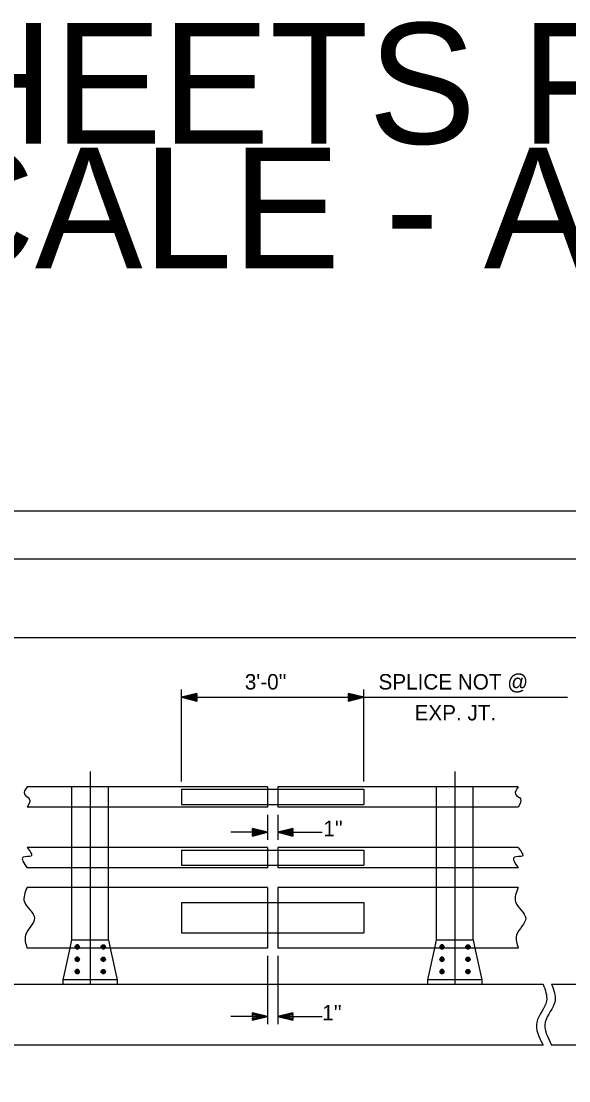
# Model space of a CAD drawing. Extents: x -2.3 to 10.9, y 0 to 23.3.
# Drawn here: x 3.681 to 5.168, y 20.407 to 23.285 of the extents above; entities that cross this region are included whole.
import ezdxf

# ---------------------------------------------------------------- set-up
doc = ezdxf.new("R2010")
doc.units = 0
for name, color, linetype in [('Dimension Lines', 7, 'Continuous'), ('Mis Center Lines', 7, 'Continuous'), ('Mis Object Lines', 7, 'Continuous'), ('Miscellaneous Lines', 7, 'Continuous'), ('Plan Sheet', 7, 'Continuous'), ('Plot Shape', 7, 'Continuous'), ('Rebar Lines', 7, 'Continuous'), ('Structural Steel Lines', 7, 'Continuous'), ('Text', 7, 'Continuous'), ('User Information Notes', 7, 'Continuous')]:
    doc.layers.add(name, color=color, linetype=linetype)

msp = doc.modelspace()

# ---------------------------------------------------------------- linework, layer by layer
at = {"layer": 'Dimension Lines'}
for p, q in [((1.3394, 21.6111), (5.8968, 21.6111)), ((4.1164, 21.22), (4.1164, 21.47)), ((4.6114, 21.22), (4.6114, 21.47)), ((4.1164, 21.449), (5.1643, 21.449)), ((4.3502, 21.1299), (4.3502, 21.0619)), ((4.3777, 21.1299), (4.3777, 21.0619)), ((4.3502, 21.0824), (4.2502, 21.0824)), ((4.3777, 21.0824), (4.4986, 21.0824)), ((4.3502, 20.7466), (4.3502, 20.5611)), ((4.3777, 20.7466), (4.3777, 20.5611)), ((4.3502, 20.5821), (4.2502, 20.5821)), ((4.3777, 20.5821), (4.4986, 20.5821))]:
    msp.add_line(p, q, dxfattribs=at)
for points in [[(4.1577, 21.449), (4.1577, 21.4469), (4.1164, 21.449), (4.1577, 21.4449), (4.1577, 21.4428), (4.1164, 21.449), (4.1577, 21.4408), (4.1577, 21.4387), (4.1164, 21.449), (4.1577, 21.4593), (4.1577, 21.4572), (4.1164, 21.449), (4.1577, 21.4552), (4.1577, 21.4531), (4.1164, 21.449), (4.1577, 21.4511), (4.1577, 21.4387), (4.1577, 21.4593), (4.1164, 21.449), (4.1577, 21.4387)], [(4.5702, 21.449), (4.5702, 21.4511), (4.6114, 21.449), (4.5702, 21.4531), (4.5702, 21.4552), (4.6114, 21.449), (4.5702, 21.4572), (4.5702, 21.4593), (4.6114, 21.449), (4.5702, 21.4387), (4.5702, 21.4408), (4.6114, 21.449), (4.5702, 21.4428), (4.5702, 21.4449), (4.6114, 21.449), (4.5702, 21.4469), (4.5702, 21.4593), (4.5702, 21.4387), (4.6114, 21.449), (4.5702, 21.4593)], [(4.3089, 21.0824), (4.3089, 21.0845), (4.3502, 21.0824), (4.3089, 21.0865), (4.3089, 21.0886), (4.3502, 21.0824), (4.3089, 21.0906), (4.3089, 21.0927), (4.3502, 21.0824), (4.3089, 21.0721), (4.3089, 21.0742), (4.3502, 21.0824), (4.3089, 21.0762), (4.3089, 21.0783), (4.3502, 21.0824), (4.3089, 21.0803), (4.3089, 21.0927), (4.3089, 21.0721), (4.3502, 21.0824), (4.3089, 21.0927)], [(4.4189, 21.0824), (4.4189, 21.0803), (4.3777, 21.0824), (4.4189, 21.0783), (4.4189, 21.0762), (4.3777, 21.0824), (4.4189, 21.0742), (4.4189, 21.0721), (4.3777, 21.0824), (4.4189, 21.0927), (4.4189, 21.0906), (4.3777, 21.0824), (4.4189, 21.0886), (4.4189, 21.0865), (4.3777, 21.0824), (4.4189, 21.0845), (4.4189, 21.0721), (4.4189, 21.0927), (4.3777, 21.0824), (4.4189, 21.0721)], [(4.3089, 20.5821), (4.3089, 20.5842), (4.3502, 20.5821), (4.3089, 20.5862), (4.3089, 20.5883), (4.3502, 20.5821), (4.3089, 20.5904), (4.3089, 20.5924), (4.3502, 20.5821), (4.3089, 20.5718), (4.3089, 20.5739), (4.3502, 20.5821), (4.3089, 20.5759), (4.3089, 20.578), (4.3502, 20.5821), (4.3089, 20.5801), (4.3089, 20.5924), (4.3089, 20.5718), (4.3502, 20.5821), (4.3089, 20.5924)], [(4.4189, 20.5821), (4.4189, 20.5801), (4.3777, 20.5821), (4.4189, 20.578), (4.4189, 20.5759), (4.3777, 20.5821), (4.4189, 20.5739), (4.4189, 20.5718), (4.3777, 20.5821), (4.4189, 20.5924), (4.4189, 20.5904), (4.3777, 20.5821), (4.4189, 20.5883), (4.4189, 20.5862), (4.3777, 20.5821), (4.4189, 20.5842), (4.4189, 20.5718), (4.4189, 20.5924), (4.3777, 20.5821), (4.4189, 20.5718)]]:
    msp.add_lwpolyline(points, dxfattribs=at)
at = {"layer": 'Mis Center Lines'}
for p, q in [((3.8689, 21.2471), (3.8689, 20.6696)), ((4.8589, 21.2471), (4.8589, 20.6696))]:
    msp.add_line(p, q, dxfattribs=at)
at = {"layer": 'Mis Object Lines'}
for points in [[(3.6296, 20.6696), (5.0982, 20.6696)], [(5.1213, 20.6696), (6.7356, 20.6696), (6.7768, 20.6284), (6.7768, 20.5046), (5.1213, 20.5046)], [(5.0982, 20.5046), (3.6296, 20.5046)]]:
    msp.add_lwpolyline(points, dxfattribs=at)
for points in [[(5.0982, 20.6696), (5.1074, 20.6241), (5.0808, 20.5668), (5.0982, 20.5046)], [(5.1213, 20.6696), (5.1305, 20.6241), (5.1039, 20.5668), (5.1213, 20.5046)]]:
    msp.add_spline(points, degree=3, dxfattribs=at)
at = {"layer": 'Miscellaneous Lines'}
for p, q in [((4.3502, 21.2059), (3.6972, 21.2059)), ((4.3502, 21.2059), (4.3502, 21.1509)), ((4.3777, 21.2059), (4.3777, 21.1509)), ((5.0306, 21.2059), (4.3777, 21.2059)), ((4.3502, 21.1509), (3.6972, 21.1509)), ((5.0306, 21.1509), (4.3777, 21.1509)), ((4.3502, 21.0409), (3.6972, 21.0409)), ((4.3502, 21.0409), (4.3502, 20.9859)), ((4.3777, 21.0409), (4.3777, 20.9859)), ((5.0306, 21.0409), (4.3777, 21.0409)), ((4.3502, 20.9859), (3.6972, 20.9859)), ((5.0306, 20.9859), (4.3777, 20.9859)), ((4.3502, 20.9326), (3.6972, 20.9326)), ((4.3502, 20.9326), (4.3502, 20.7676)), ((4.3777, 20.9326), (4.3777, 20.7676)), ((5.0306, 20.9326), (4.3777, 20.9326)), ((4.3502, 20.7676), (3.6972, 20.7676)), ((5.0306, 20.7676), (4.3777, 20.7676))]:
    msp.add_line(p, q, dxfattribs=at)
for points in [[(3.6972, 21.2059), (3.69, 21.1857), (3.7033, 21.1734), (3.6972, 21.1509)], [(5.0306, 21.2059), (5.0233, 21.1857), (5.0366, 21.1734), (5.0306, 21.1509)], [(3.6972, 21.0409), (3.7084, 21.0179), (3.6869, 21.0148), (3.6972, 20.9859)], [(5.0306, 21.0409), (5.0417, 21.0179), (5.0203, 21.0148), (5.0306, 20.9859)], [(3.6972, 20.9326), (3.69, 20.8931), (3.7176, 20.8492), (3.6931, 20.8031), (3.6972, 20.7676)], [(5.0306, 20.9326), (5.0233, 20.8931), (5.0509, 20.8492), (5.0264, 20.8031), (5.0306, 20.7676)]]:
    msp.add_spline(points, degree=3, dxfattribs=at)
at = {"layer": 'Plan Sheet'}
msp.add_line((0.3479, 21.8253), (10.908, 21.8253), dxfattribs=at)
at = {"layer": 'Plot Shape'}
msp.add_lwpolyline([(0, 21.9553), (10.9109, 21.9553), (10.9109, 14.6953), (0, 14.6953)], close=True, dxfattribs=at)
at = {"layer": 'Rebar Lines'}
for points in [[(3.8337, 20.7769), (3.8315, 20.7764), (3.8296, 20.7752), (3.8283, 20.7733), (3.8279, 20.771), (3.8283, 20.7689), (3.8296, 20.7669), (3.8315, 20.7657), (3.8337, 20.7653), (3.8359, 20.7657), (3.8378, 20.7669), (3.8391, 20.7688), (3.8395, 20.771), (3.8391, 20.7733), (3.8378, 20.7752), (3.8359, 20.7764), (3.8337, 20.7769), (3.8337, 20.771), (3.8337, 20.7653), (3.8315, 20.7657), (3.8337, 20.771), (3.8296, 20.7669), (3.8283, 20.7689), (3.8337, 20.771), (3.8279, 20.771), (3.8283, 20.7733), (3.8337, 20.771), (3.8296, 20.7752), (3.8315, 20.7764), (3.8337, 20.771), (3.8359, 20.7764), (3.8378, 20.7752), (3.8337, 20.771), (3.8391, 20.7733), (3.8395, 20.771), (3.8337, 20.771), (3.8391, 20.7688), (3.8378, 20.7669), (3.8337, 20.771), (3.8359, 20.7657)], [(3.9042, 20.7769), (3.9064, 20.7764), (3.9083, 20.7752), (3.9095, 20.7733), (3.9099, 20.771), (3.9095, 20.7689), (3.9083, 20.7669), (3.9064, 20.7657), (3.9042, 20.7653), (3.9019, 20.7657), (3.9001, 20.7669), (3.8988, 20.7688), (3.8983, 20.771), (3.8988, 20.7733), (3.9001, 20.7752), (3.9019, 20.7764), (3.9042, 20.7769), (3.9042, 20.771), (3.9042, 20.7653), (3.9064, 20.7657), (3.9042, 20.771), (3.9083, 20.7669), (3.9095, 20.7689), (3.9042, 20.771), (3.9099, 20.771), (3.9095, 20.7733), (3.9042, 20.771), (3.9083, 20.7752), (3.9064, 20.7764), (3.9042, 20.771), (3.9019, 20.7764), (3.9001, 20.7752), (3.9042, 20.771), (3.8988, 20.7733), (3.8983, 20.771), (3.9042, 20.771), (3.8988, 20.7688), (3.9001, 20.7669), (3.9042, 20.771), (3.9019, 20.7657)], [(4.8237, 20.7769), (4.8215, 20.7764), (4.8196, 20.7752), (4.8183, 20.7733), (4.8179, 20.771), (4.8183, 20.7689), (4.8196, 20.7669), (4.8215, 20.7657), (4.8237, 20.7653), (4.8259, 20.7657), (4.8278, 20.7669), (4.8291, 20.7688), (4.8295, 20.771), (4.8291, 20.7733), (4.8278, 20.7752), (4.8259, 20.7764), (4.8237, 20.7769), (4.8237, 20.771), (4.8237, 20.7653), (4.8215, 20.7657), (4.8237, 20.771), (4.8196, 20.7669), (4.8183, 20.7689), (4.8237, 20.771), (4.8179, 20.771), (4.8183, 20.7733), (4.8237, 20.771), (4.8196, 20.7752), (4.8215, 20.7764), (4.8237, 20.771), (4.8259, 20.7764), (4.8278, 20.7752), (4.8237, 20.771), (4.8291, 20.7733), (4.8295, 20.771), (4.8237, 20.771), (4.8291, 20.7688), (4.8278, 20.7669), (4.8237, 20.771), (4.8259, 20.7657)], [(4.8942, 20.7769), (4.8964, 20.7764), (4.8983, 20.7752), (4.8995, 20.7733), (4.8999, 20.771), (4.8995, 20.7689), (4.8983, 20.7669), (4.8964, 20.7657), (4.8942, 20.7653), (4.8919, 20.7657), (4.8901, 20.7669), (4.8888, 20.7688), (4.8883, 20.771), (4.8888, 20.7733), (4.8901, 20.7752), (4.8919, 20.7764), (4.8942, 20.7769), (4.8942, 20.771), (4.8942, 20.7653), (4.8964, 20.7657), (4.8942, 20.771), (4.8983, 20.7669), (4.8995, 20.7689), (4.8942, 20.771), (4.8999, 20.771), (4.8995, 20.7733), (4.8942, 20.771), (4.8983, 20.7752), (4.8964, 20.7764), (4.8942, 20.771), (4.8919, 20.7764), (4.8901, 20.7752), (4.8942, 20.771), (4.8888, 20.7733), (4.8883, 20.771), (4.8942, 20.771), (4.8888, 20.7688), (4.8901, 20.7669), (4.8942, 20.771), (4.8919, 20.7657)], [(3.8337, 20.7433), (3.8315, 20.7429), (3.8296, 20.7417), (3.8283, 20.7397), (3.8279, 20.7376), (3.8283, 20.7353), (3.8296, 20.7334), (3.8315, 20.7322), (3.8337, 20.7317), (3.8359, 20.7322), (3.8378, 20.7334), (3.8391, 20.7353), (3.8395, 20.7376), (3.8391, 20.7397), (3.8378, 20.7416), (3.8359, 20.7429), (3.8337, 20.7433), (3.8337, 20.7376), (3.8337, 20.7317), (3.8315, 20.7322), (3.8337, 20.7376), (3.8296, 20.7334), (3.8283, 20.7353), (3.8337, 20.7376), (3.8279, 20.7376), (3.8283, 20.7397), (3.8337, 20.7376), (3.8296, 20.7417), (3.8315, 20.7429), (3.8337, 20.7376), (3.8359, 20.7429), (3.8378, 20.7416), (3.8337, 20.7376), (3.8391, 20.7397), (3.8395, 20.7376), (3.8337, 20.7376), (3.8391, 20.7353), (3.8378, 20.7334), (3.8337, 20.7376), (3.8359, 20.7322)], [(3.9042, 20.7433), (3.9064, 20.7429), (3.9083, 20.7417), (3.9095, 20.7397), (3.9099, 20.7376), (3.9095, 20.7353), (3.9083, 20.7334), (3.9064, 20.7322), (3.9042, 20.7317), (3.9019, 20.7322), (3.9001, 20.7334), (3.8988, 20.7353), (3.8983, 20.7376), (3.8988, 20.7397), (3.9001, 20.7416), (3.9019, 20.7429), (3.9042, 20.7433), (3.9042, 20.7376), (3.9042, 20.7317), (3.9064, 20.7322), (3.9042, 20.7376), (3.9083, 20.7334), (3.9095, 20.7353), (3.9042, 20.7376), (3.9099, 20.7376), (3.9095, 20.7397), (3.9042, 20.7376), (3.9083, 20.7417), (3.9064, 20.7429), (3.9042, 20.7376), (3.9019, 20.7429), (3.9001, 20.7416), (3.9042, 20.7376), (3.8988, 20.7397), (3.8983, 20.7376), (3.9042, 20.7376), (3.8988, 20.7353), (3.9001, 20.7334), (3.9042, 20.7376), (3.9019, 20.7322)], [(4.8237, 20.7433), (4.8215, 20.7429), (4.8196, 20.7417), (4.8183, 20.7397), (4.8179, 20.7376), (4.8183, 20.7353), (4.8196, 20.7334), (4.8215, 20.7322), (4.8237, 20.7317), (4.8259, 20.7322), (4.8278, 20.7334), (4.8291, 20.7353), (4.8295, 20.7376), (4.8291, 20.7397), (4.8278, 20.7416), (4.8259, 20.7429), (4.8237, 20.7433), (4.8237, 20.7376), (4.8237, 20.7317), (4.8215, 20.7322), (4.8237, 20.7376), (4.8196, 20.7334), (4.8183, 20.7353), (4.8237, 20.7376), (4.8179, 20.7376), (4.8183, 20.7397), (4.8237, 20.7376), (4.8196, 20.7417), (4.8215, 20.7429), (4.8237, 20.7376), (4.8259, 20.7429), (4.8278, 20.7416), (4.8237, 20.7376), (4.8291, 20.7397), (4.8295, 20.7376), (4.8237, 20.7376), (4.8291, 20.7353), (4.8278, 20.7334), (4.8237, 20.7376), (4.8259, 20.7322)], [(4.8942, 20.7433), (4.8964, 20.7429), (4.8983, 20.7417), (4.8995, 20.7397), (4.8999, 20.7376), (4.8995, 20.7353), (4.8983, 20.7334), (4.8964, 20.7322), (4.8942, 20.7317), (4.8919, 20.7322), (4.8901, 20.7334), (4.8888, 20.7353), (4.8883, 20.7376), (4.8888, 20.7397), (4.8901, 20.7416), (4.8919, 20.7429), (4.8942, 20.7433), (4.8942, 20.7376), (4.8942, 20.7317), (4.8964, 20.7322), (4.8942, 20.7376), (4.8983, 20.7334), (4.8995, 20.7353), (4.8942, 20.7376), (4.8999, 20.7376), (4.8995, 20.7397), (4.8942, 20.7376), (4.8983, 20.7417), (4.8964, 20.7429), (4.8942, 20.7376), (4.8919, 20.7429), (4.8901, 20.7416), (4.8942, 20.7376), (4.8888, 20.7397), (4.8883, 20.7376), (4.8942, 20.7376), (4.8888, 20.7353), (4.8901, 20.7334), (4.8942, 20.7376), (4.8919, 20.7322)], [(3.8337, 20.7098), (3.8315, 20.7094), (3.8296, 20.7081), (3.8283, 20.7062), (3.8279, 20.704), (3.8283, 20.7018), (3.8296, 20.6999), (3.8315, 20.6986), (3.8337, 20.6982), (3.8359, 20.6986), (3.8378, 20.6999), (3.8391, 20.7018), (3.8395, 20.704), (3.8391, 20.7062), (3.8378, 20.7081), (3.8359, 20.7094), (3.8337, 20.7098), (3.8337, 20.704), (3.8337, 20.6982), (3.8315, 20.6986), (3.8337, 20.704), (3.8296, 20.6999), (3.8283, 20.7018), (3.8337, 20.704), (3.8279, 20.704), (3.8283, 20.7062), (3.8337, 20.704), (3.8296, 20.7081), (3.8315, 20.7094), (3.8337, 20.704), (3.8359, 20.7094), (3.8378, 20.7081), (3.8337, 20.704), (3.8391, 20.7062), (3.8395, 20.704), (3.8337, 20.704), (3.8391, 20.7018), (3.8378, 20.6999), (3.8337, 20.704), (3.8359, 20.6986)], [(3.9042, 20.7098), (3.9064, 20.7094), (3.9083, 20.7081), (3.9095, 20.7062), (3.9099, 20.704), (3.9095, 20.7018), (3.9083, 20.6999), (3.9064, 20.6986), (3.9042, 20.6982), (3.9019, 20.6986), (3.9001, 20.6999), (3.8988, 20.7018), (3.8983, 20.704), (3.8988, 20.7062), (3.9001, 20.7081), (3.9019, 20.7094), (3.9042, 20.7098), (3.9042, 20.704), (3.9042, 20.6982), (3.9064, 20.6986), (3.9042, 20.704), (3.9083, 20.6999), (3.9095, 20.7018), (3.9042, 20.704), (3.9099, 20.704), (3.9095, 20.7062), (3.9042, 20.704), (3.9083, 20.7081), (3.9064, 20.7094), (3.9042, 20.704), (3.9019, 20.7094), (3.9001, 20.7081), (3.9042, 20.704), (3.8988, 20.7062), (3.8983, 20.704), (3.9042, 20.704), (3.8988, 20.7018), (3.9001, 20.6999), (3.9042, 20.704), (3.9019, 20.6986)], [(4.8237, 20.7098), (4.8215, 20.7094), (4.8196, 20.7081), (4.8183, 20.7062), (4.8179, 20.704), (4.8183, 20.7018), (4.8196, 20.6999), (4.8215, 20.6986), (4.8237, 20.6982), (4.8259, 20.6986), (4.8278, 20.6999), (4.8291, 20.7018), (4.8295, 20.704), (4.8291, 20.7062), (4.8278, 20.7081), (4.8259, 20.7094), (4.8237, 20.7098), (4.8237, 20.704), (4.8237, 20.6982), (4.8215, 20.6986), (4.8237, 20.704), (4.8196, 20.6999), (4.8183, 20.7018), (4.8237, 20.704), (4.8179, 20.704), (4.8183, 20.7062), (4.8237, 20.704), (4.8196, 20.7081), (4.8215, 20.7094), (4.8237, 20.704), (4.8259, 20.7094), (4.8278, 20.7081), (4.8237, 20.704), (4.8291, 20.7062), (4.8295, 20.704), (4.8237, 20.704), (4.8291, 20.7018), (4.8278, 20.6999), (4.8237, 20.704), (4.8259, 20.6986)], [(4.8942, 20.7098), (4.8964, 20.7094), (4.8983, 20.7081), (4.8995, 20.7062), (4.8999, 20.704), (4.8995, 20.7018), (4.8983, 20.6999), (4.8964, 20.6986), (4.8942, 20.6982), (4.8919, 20.6986), (4.8901, 20.6999), (4.8888, 20.7018), (4.8883, 20.704), (4.8888, 20.7062), (4.8901, 20.7081), (4.8919, 20.7094), (4.8942, 20.7098), (4.8942, 20.704), (4.8942, 20.6982), (4.8964, 20.6986), (4.8942, 20.704), (4.8983, 20.6999), (4.8995, 20.7018), (4.8942, 20.704), (4.8999, 20.704), (4.8995, 20.7062), (4.8942, 20.704), (4.8983, 20.7081), (4.8964, 20.7094), (4.8942, 20.704), (4.8919, 20.7094), (4.8901, 20.7081), (4.8942, 20.704), (4.8888, 20.7062), (4.8883, 20.704), (4.8942, 20.704), (4.8888, 20.7018), (4.8901, 20.6999), (4.8942, 20.704), (4.8919, 20.6986)]]:
    msp.add_lwpolyline(points, dxfattribs=at)
at = {"layer": 'Structural Steel Lines'}
for p, q in [((3.8191, 21.1509), (3.8191, 21.2059)), ((3.9187, 21.1509), (3.9187, 21.2059)), ((4.1164, 21.199), (4.6114, 21.199)), ((4.1164, 21.199), (4.1164, 21.1578)), ((4.6114, 21.199), (4.6114, 21.1578)), ((4.8091, 21.1509), (4.8091, 21.2059)), ((4.9087, 21.1509), (4.9087, 21.2059)), ((3.8191, 21.0409), (3.8191, 21.1509)), ((3.9187, 21.0409), (3.9187, 21.1509)), ((4.1164, 21.1578), (4.6114, 21.1578)), ((4.8091, 21.0409), (4.8091, 21.1509)), ((4.9087, 21.0409), (4.9087, 21.1509)), ((3.8191, 20.9859), (3.8191, 21.0409)), ((3.9187, 20.9859), (3.9187, 21.0409)), ((4.8091, 20.9859), (4.8091, 21.0409)), ((4.9087, 20.9859), (4.9087, 21.0409)), ((4.1164, 21.034), (4.6114, 21.034)), ((4.1164, 21.034), (4.1164, 20.9928)), ((4.6114, 21.034), (4.6114, 20.9928)), ((3.8191, 20.9326), (3.8191, 20.9859)), ((3.9187, 20.9326), (3.9187, 20.9859)), ((4.1164, 20.9928), (4.6114, 20.9928)), ((4.8091, 20.9326), (4.8091, 20.9859)), ((4.9087, 20.9326), (4.9087, 20.9859)), ((3.8191, 20.7901), (3.8191, 20.9326)), ((3.9187, 20.7901), (3.9187, 20.9326)), ((4.8091, 20.7901), (4.8091, 20.9326)), ((4.9087, 20.7901), (4.9087, 20.9326)), ((4.1164, 20.8914), (4.6114, 20.8914)), ((4.1164, 20.8914), (4.1164, 20.8089)), ((4.6114, 20.8914), (4.6114, 20.8089)), ((4.1164, 20.8089), (4.6114, 20.8089)), ((3.8141, 20.7676), (3.8191, 20.7901)), ((3.8191, 20.7901), (3.9187, 20.7901)), ((3.9238, 20.7676), (3.9188, 20.7901)), ((4.8041, 20.7676), (4.8091, 20.7901)), ((4.8091, 20.7901), (4.9087, 20.7901)), ((4.9138, 20.7676), (4.9088, 20.7901)), ((3.795, 20.6817), (3.8141, 20.7676)), ((3.9428, 20.6817), (3.9238, 20.7676)), ((4.785, 20.6817), (4.8041, 20.7676)), ((4.9328, 20.6817), (4.9138, 20.7676)), ((3.795, 20.6696), (3.795, 20.6817)), ((3.9428, 20.6817), (3.795, 20.6817)), ((3.9428, 20.6696), (3.9428, 20.6817)), ((4.785, 20.6696), (4.785, 20.6817)), ((4.9328, 20.6817), (4.785, 20.6817)), ((4.9328, 20.6696), (4.9328, 20.6817))]:
    msp.add_line(p, q, dxfattribs=at)

# ---------------------------------------------------------------- texts
at = {"layer": 'Text'}
for s, height, p in [("3'-0''", 0.04198, (4.2884, 21.47)), ('SPLICE NOT @', 0.041979, (4.6514, 21.47)), ('EXP. JT.', 0.04198, (4.7493, 21.386)), ("1''", 0.04198, (4.5015, 21.0717)), ("1''", 0.04198, (4.4986, 20.5714))]:
    msp.add_text(s, height=height, dxfattribs=at).set_placement(p)
at = {"layer": 'User Information Notes'}
for s, p in [('PLANSHEETS FOR STDS. ', (2.0158, 22.9521)), ('AT 3" SCALE - AS=.033', (1.9056, 22.6136))]:
    msp.add_text(s, height=0.327969, dxfattribs=at).set_placement(p)

doc.saveas('drawing.dxf')
